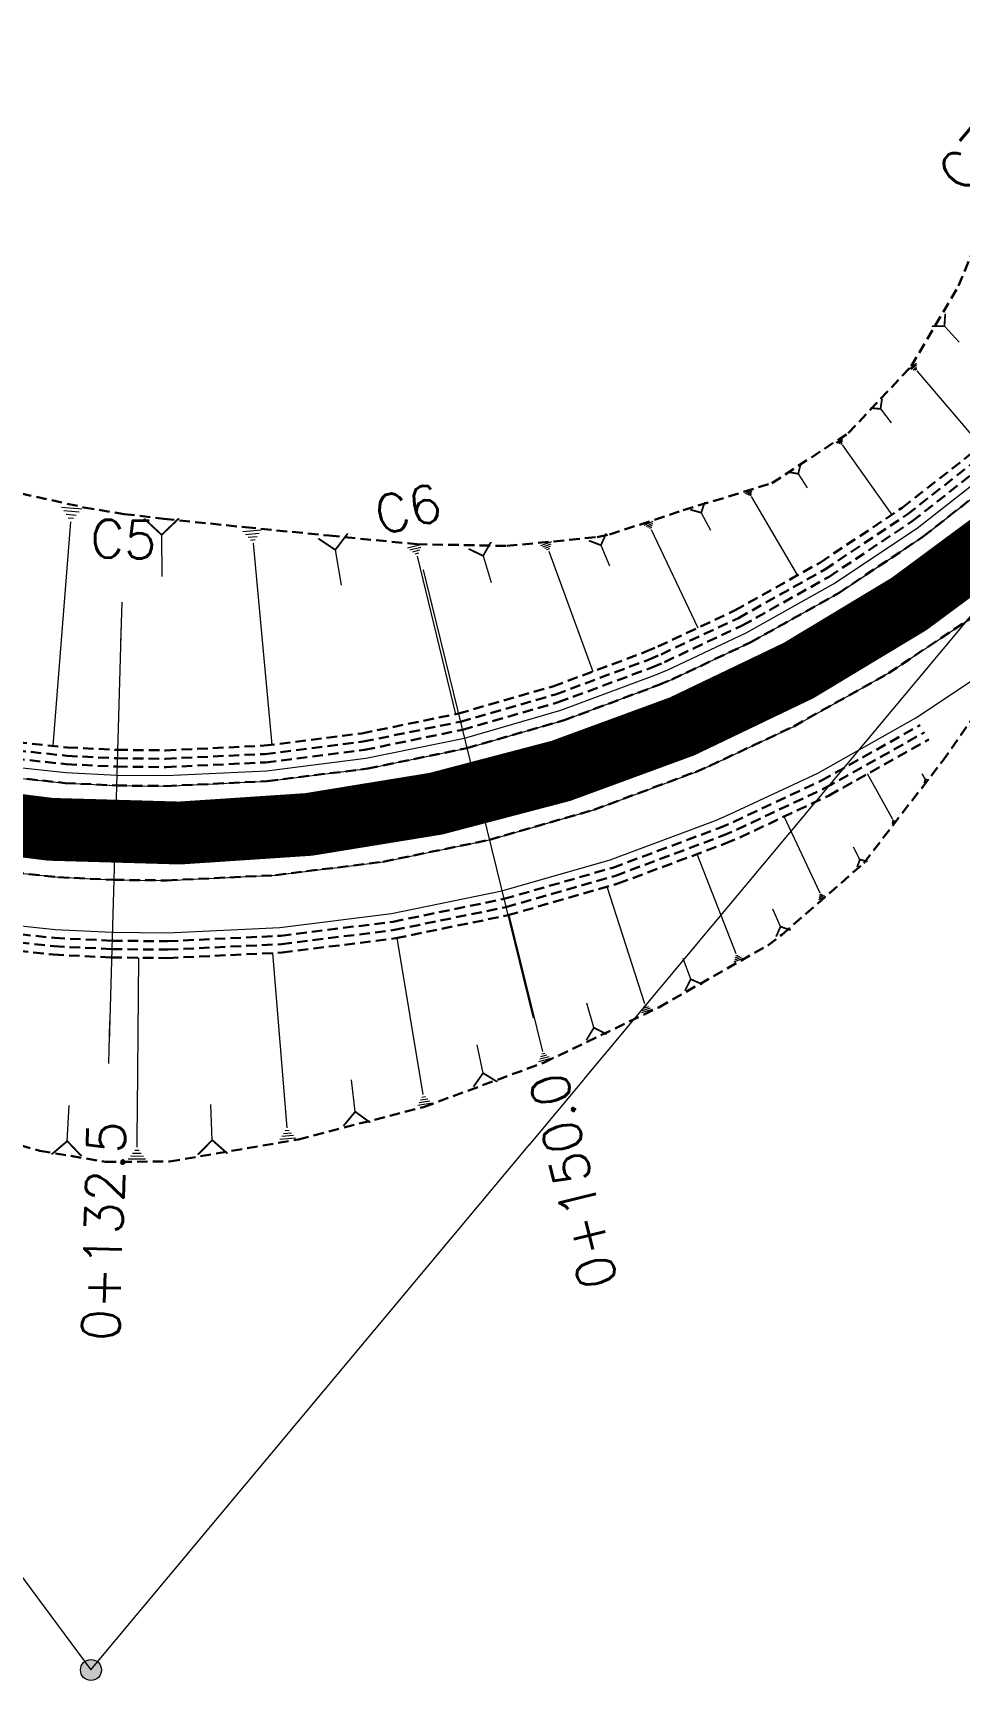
# Model space of a CAD drawing. Header units: metres. Extents: x 544752 to 548977, y 1840603 to 1844608.
# Drawn here: x 546365.1 to 546409.3, y 1842926.1 to 1843004.8 of the extents above; entities that cross this region are included whole.
import ezdxf

# ---------------------------------------------------------------- set-up
doc = ezdxf.new("R2010")
doc.units = ezdxf.units.M
doc.header["$MEASUREMENT"] = 0
for name, pattern in [('ACAD_ISO02W100', [15, 12, -3]), ('Anordnung Grundriss$0$GESTRICHELT', [0.75, 0.5, -0.25]), ('HIDDEN', [0.375, 0.25, -0.125])]:
    doc.linetypes.add(name, pattern=pattern)
doc.layers.add('C-ROAD', color=7, linetype='Continuous')
for name, color, linetype, lineweight in [('C-ROAD-CORR', 5, 'Continuous', 0), ('C-ROAD-SAMP', 150, 'HIDDEN', 0), ('C-ROAD-SAMP-TEXT', 11, 'Continuous', 0), ('C-ROAD-STAN', 11, 'Continuous', 0), ('C-TOPO-FEAT', 94, 'Continuous', 5)]:
    doc.layers.add(name, color=color, linetype=linetype, lineweight=lineweight)

# ---------------------------------------------------------------- blocks, each defined once
blk = doc.blocks.new('STA')
blk.add_circle((0, 0), 0.03600344113496039)
blk = doc.blocks.new('PI')
h = blk.add_hatch(color=256)
h.dxf.hatch_style = 1
h.paths.add_polyline_path([(0.01097384885793593, 0, 1), (-0.01097384885793593, 0, 1)])
at = {"xscale": 0.3048, "yscale": 0.3048, "zscale": 0.3048}
blk.add_blockref('STA', (0, 0), dxfattribs=at)

msp = doc.modelspace()

# ---------------------------------------------------------------- linework, layer by layer
at = {"layer": 'C-ROAD-CORR', "color": 160, "linetype": 'Continuous'}
for p, q in [((546408.5628788777, 1842990.836656516, 590.5732307233029), (546409.268830657, 1842990.076952618, 589.5356695019819)), ((546407.2249917676, 1842989.067198663, 590.330289872538), (546406.898164187, 1842988.788708874, 590.330289872538)), ((546407.2305532849, 1842988.977916176, 590.2587236433809), (546406.9854325996, 1842988.769048834, 590.2587236433809)), ((546407.2361148023, 1842988.888633689, 590.1871574142239), (546407.072701012, 1842988.749388794, 590.1871574142239)), ((546407.2416763196, 1842988.799351202, 590.1155911850668), (546407.1599694246, 1842988.729728755, 590.1155911850668)), ((546407.2472378371, 1842988.710068715, 590.0440249559098), (546410.2972379352, 1842985.130676616, 585.3412958626641)), ((546405.5155450737, 1842986.893195784, 589.8057228384416), (546406.0305488, 1842986.231554175, 588.9667589586523)), ((546403.7024806633, 1842985.491305841, 589.8970662397322), (546403.3985933748, 1842985.27551493, 589.8970662397322)), ((546403.700459904, 1842985.413684095, 589.83492702573), (546403.4725444375, 1842985.251840913, 589.83492702573)), ((546403.6984391446, 1842985.33606235, 589.7727878117279), (546403.5464955004, 1842985.228166895, 589.7727878117279)), ((546403.6964183854, 1842985.258440605, 589.7106485977257), (546403.6204465631, 1842985.204492877, 589.7106485977257)), ((546403.694397626, 1842985.18081886, 589.6485093837235), (546406.0581175069, 1842981.852113201, 585.5645645575132)), ((546401.5935881048, 1842983.800331695, 589.7482020811045), (546402.0225307415, 1842983.135659249, 588.9566411525755)), ((546399.393917363, 1842983.044022791, 590.3271758586944), (546399.0512246835, 1842982.843554406, 590.3271758586944)), ((546399.3844921755, 1842982.961848796, 590.2609629530784), (546399.1274726657, 1842982.811497508, 590.2609629530784)), ((546399.3750669879, 1842982.879674802, 590.1947500474624), (546399.2037206481, 1842982.779440609, 590.1947500474624)), ((546399.3656418003, 1842982.797500807, 590.1285371418464), (546399.2799686304, 1842982.747383711, 590.1285371418464)), ((546399.3562166127, 1842982.715326812, 590.0623242362304), (546401.5524646504, 1842978.960928696, 585.7099183109605)), ((546394.6663737214, 1842981.534954724, 591.2890932041882), (546394.2379153635, 1842981.332815409, 591.2890932041882)), ((546394.6465063124, 1842981.438277584, 591.2100910037532), (546394.325162544, 1842981.286673097, 591.2100910037532)), ((546394.6266389035, 1842981.341600443, 591.1310888033181), (546394.4124097244, 1842981.240530786, 591.1310888033181)), ((546396.9692686639, 1842981.947893238, 590.6078529766725), (546397.4059043024, 1842981.120320725, 589.6717394998021)), ((546375.9959514255, 1842981.115051164, 595.5273609202993), (546375.1193166, 1842981.03368874, 595.5273609202993)), ((546375.8999324763, 1842980.958775057, 595.3805994071478), (546375.2424563571, 1842980.897753239, 595.3805994071478)), ((546375.803913527, 1842980.802498949, 595.2338378939962), (546375.3655961143, 1842980.761817737, 595.2338378939962)), ((546375.7078945779, 1842980.646222842, 595.0870763808447), (546375.4887358714, 1842980.625882236, 595.0870763808447)), ((546375.6118756286, 1842980.489946735, 594.9403148676931), (546376.5030297142, 1842970.888257504, 585.2955341711429)), ((546389.833093718, 1842980.551762734, 592.2511072145545), (546389.309904849, 1842980.359815848, 592.2511072145545)), ((546394.6067714945, 1842981.244923302, 591.052086602883), (546394.499656905, 1842981.194388474, 591.052086602883)), ((546394.5869040855, 1842981.148246162, 590.973084402448), (546396.8013570007, 1842976.454449403, 585.7802305533927)), ((546379.5281098956, 1842980.17458739, 594.3325026635611), (546379.8114804458, 1842978.495079764, 592.629071764528)), ((546386.5709017435, 1842979.886740043, 592.6268176730684), (546386.9587156809, 1842978.613348533, 591.2949440127229)), ((546389.7996862573, 1842980.440571229, 592.1581605190999), (546389.4072946054, 1842980.296611064, 592.1581605190999)), ((546389.7662787964, 1842980.329379723, 592.0652138236452), (546389.5046843619, 1842980.23340628, 592.0652138236452)), ((546389.7328713356, 1842980.218188217, 591.9722671281905), (546389.6020741182, 1842980.170201496, 591.9722671281905)), ((546389.6994638747, 1842980.106996712, 591.8793204327359), (546391.8024194506, 1842974.374979015, 585.7694186226909)), ((546392.1894409668, 1842980.397150099, 591.3022102304529), (546392.5993356073, 1842979.416087615, 590.238960561673)), ((546406.1004158485, 1842967.317854129, 588.1459326171498), (546404.902631223, 1842969.497013628, 585.6581165438176)), ((546407.6580492622, 1842969.23436839, 587.2030653831002), (546407.5030124439, 1842969.496401013, 586.8985322773001)), ((546402.640099141, 1842963.815387461, 589.7305452123985), (546400.927042636, 1842967.460612444, 585.7007325518179)), ((546406.0738463599, 1842967.130565175, 588.2973349822691), (546406.272773788, 1842967.239906513, 588.2973349822691)), ((546406.080488732, 1842967.177387414, 588.2594843909893), (546406.2296843032, 1842967.259393417, 588.2594843909893)), ((546406.0871311042, 1842967.224209652, 588.2216337997095), (546406.1865948183, 1842967.278880321, 588.2216337997095)), ((546406.0937734763, 1842967.271031891, 588.1837832084296), (546406.1435053335, 1842967.298367225, 588.1837832084296)), ((546398.6430615023, 1842960.912579793, 590.8163831476515), (546396.7696111695, 1842965.669169957, 585.701099248133)), ((546404.5343439792, 1842965.4144463, 589.0784726847454), (546404.2373097009, 1842965.996805656, 588.4247127192714)), ((546394.2858112493, 1842958.536443371, 591.5275264748401), (546392.4929832248, 1842964.11811287, 585.663359331386)), ((546402.5779739683, 1842963.515368351, 589.9757818355909), (546402.9107224387, 1842963.671741945, 589.9757818355909)), ((546402.5935052616, 1842963.590373128, 589.9144726797928), (546402.8430666142, 1842963.707653324, 589.9144726797928)), ((546402.6090365547, 1842963.665377906, 589.8531635239947), (546402.7754107899, 1842963.743564703, 589.8531635239947)), ((546402.6245678479, 1842963.740382683, 589.7918543681966), (546402.7077549654, 1842963.779476082, 589.7918543681966)), ((546400.7484563389, 1842962.217718297, 590.3824533914852), (546400.3912532408, 1842963.045078449, 589.4812408195016)), ((546383.7229144378, 1842954.210124515, 592.9868284241338), (546382.4813426454, 1842961.675425984, 585.418659438012)), ((546377.2259187087, 1842952.624288442, 593.5391290491309), (546376.5553004056, 1842960.95834285, 585.1761145153833)), ((546398.6172902092, 1842960.818840047, 590.8942037382587), (546398.7258356964, 1842960.861592223, 590.8942037382587)), ((546396.4730703613, 1842959.706178825, 591.1728723225377), (546396.1173295515, 1842960.702767655, 590.1139899031771)), ((546398.5399763298, 1842960.537620808, 591.1276655100803), (546398.9741582791, 1842960.708629512, 591.1276655100803)), ((546398.5657476229, 1842960.631360554, 591.0498449194731), (546398.891384085, 1842960.759617082, 591.0498449194731)), ((546398.591518916, 1842960.725100301, 590.9720243288659), (546398.8086098908, 1842960.810604652, 590.9720243288659)), ((546391.8524586345, 1842957.399129604, 591.9054716294589), (546391.5220259052, 1842958.56521408, 590.6925189237095)), ((546394.2493930483, 1842958.43105334, 591.6167552985108), (546394.3767885825, 1842958.471972689, 591.6167552985108)), ((546394.1401384457, 1842958.114883248, 591.884441769523), (546394.6497205822, 1842958.278560645, 591.884441769523)), ((546394.1765566466, 1842958.220273279, 591.7952129458523), (546394.5587432489, 1842958.343031327, 591.7952129458523)), ((546394.2129748475, 1842958.32566331, 591.7059841221816), (546394.4677659157, 1842958.407502008, 591.7059841221816)), ((546386.5721139482, 1842955.233038499, 592.6360175420018), (546386.2944554561, 1842956.581131349, 591.2585166630037)), ((546380.4787727991, 1842953.393347656, 593.267789817332), (546380.2912686756, 1842954.918124895, 591.7302897994282)), ((546373.660293782, 1842952.038011909, 593.7916000377248), (546373.6012012116, 1842953.729641279, 592.0977111129127)), ((546383.4576727438, 1842953.699018246, 593.4475141483363), (546384.1393087816, 1842953.812382733, 593.4475141483363)), ((546383.5239831674, 1842953.826794813, 593.3323427172857), (546384.0352101956, 1842953.911818179, 593.3323427172857)), ((546383.5902935908, 1842953.95457138, 593.217171286235), (546383.9311116097, 1842954.011253624, 593.217171286235)), ((546383.6566040143, 1842954.082347948, 593.1019998551844), (546383.8270130237, 1842954.11068907, 593.1019998551844)), ((546376.9712022808, 1842952.220889704, 593.9208901198102), (546377.5418608971, 1842952.266809024, 593.9208901198102)), ((546377.0561077568, 1842952.35535595, 593.7936364295838), (546377.4365468343, 1842952.38596883, 593.7936364295838)), ((546377.1410132328, 1842952.489822196, 593.6663827393573), (546377.3312327715, 1842952.505128636, 593.6663827393573)), ((546376.8862968049, 1842952.086423458, 594.0481438100367), (546377.6471749599, 1842952.147649218, 594.0481438100367))]:
    msp.add_line(p, q, dxfattribs=at)
at = {"layer": 'C-ROAD-CORR', "color": 5, "linetype": 'Anordnung Grundriss$0$GESTRICHELT', "lineweight": 30, "extrusion": (-0.4814527153287476, 0.5181111734015454, -0.7069399514096298), "const_width": 0.1, "elevation": 691386.7588604583}
msp.add_lwpolyline([(-1654823.627625688, 691896.2105468704), (-1654824.061411413, 691895.6321659032), (-1654824.495197138, 691896.2105468704)], dxfattribs=at)
at = {"layer": 'C-ROAD-CORR', "color": 5, "linetype": 'Anordnung Grundriss$0$GESTRICHELT', "lineweight": 30, "extrusion": (-0.4344613885735709, 0.5581663147069912, -0.7068901378327052), "const_width": 0.1, "elevation": 790884.175371696}
msp.add_lwpolyline([(-1563205.19722209, 791234.0992638818), (-1563205.547918686, 791233.6316684211), (-1563205.898615282, 791234.0992638819)], dxfattribs=at)
at = {"layer": 'C-ROAD-CORR', "color": 5, "linetype": 'Anordnung Grundriss$0$GESTRICHELT', "lineweight": 30, "extrusion": (-0.3835389221299426, 0.5943166557316486, -0.7068844374658073), "const_width": 0.1, "elevation": 885332.8066997987}
msp.add_lwpolyline([(-1458432.036289118, 885610.5073654557), (-1458432.367164346, 885610.0661984832), (-1458432.698039576, 885610.5073654559)], dxfattribs=at)
at = {"layer": 'C-ROAD-CORR', "color": 5, "linetype": 'Anordnung Grundriss$0$GESTRICHELT', "lineweight": 30, "extrusion": (-0.3300397674755625, 0.6255372114275936, -0.7069490427209495), "const_width": 0.1, "elevation": 972103.5300534638}
msp.add_lwpolyline([(-1343272.162081951, 972505.5506583513), (-1343272.553466241, 972505.0288126313), (-1343272.944850532, 972505.5506583512)], dxfattribs=at)
at = {"layer": 'C-ROAD-CORR', "color": 5, "linetype": 'Anordnung Grundriss$0$GESTRICHELT', "lineweight": 30, "extrusion": (-0.2725980517991078, 0.6524499115101594, -0.7071063676178543), "const_width": 0.1, "elevation": 1053088.837117644}
msp.add_lwpolyline([(-1214647.642230316, 1053924.425420148), (-1214648.087006461, 1053923.832385288), (-1214648.531782607, 1053924.425420148)], dxfattribs=at)
at = {"layer": 'C-ROAD-CORR', "color": 5, "linetype": 'Anordnung Grundriss$0$GESTRICHELT', "lineweight": 30, "extrusion": (-0.36011071741815, 0.6086344952352796, 0.7070249800468736), "const_width": 0.1, "elevation": 925342.5631866507}
msp.add_lwpolyline([(-1408726.965634701, -924298.0008487183), (-1408726.838278218, -924298.1706573641), (-1408726.710921734, -924298.0008487187)], dxfattribs=at)
at = {"layer": 'C-ROAD-CORR', "color": 5, "linetype": 'Anordnung Grundriss$0$GESTRICHELT', "lineweight": 30, "extrusion": (-0.3212893655374283, 0.6299133860335363, 0.707094243851781), "const_width": 0.1, "elevation": 985771.1523876294}
msp.add_lwpolyline([(-1324122.942524703, -984902.7643287147), (-1324122.669056572, -984903.1289528903), (-1324122.395588439, -984902.7643287143)], dxfattribs=at)
at = {"layer": 'C-ROAD-CORR', "color": 5, "linetype": 'Anordnung Grundriss$0$GESTRICHELT', "lineweight": 30, "extrusion": (-0.2802845352963889, 0.6492000130674099, 0.7070925839711247), "const_width": 0.1, "elevation": 1043720.871013276}
msp.add_lwpolyline([(-1232147.645636862, -1042843.548096429), (-1232147.268661295, -1042844.050730517), (-1232146.891685729, -1042843.548096429)], dxfattribs=at)
at = {"layer": 'C-ROAD-CORR', "color": 5, "linetype": 'Anordnung Grundriss$0$GESTRICHELT', "lineweight": 30, "extrusion": (-0.2377959090546991, 0.666172506552761, 0.7068714855969654), "const_width": 0.1, "elevation": 1098216.124169343}
msp.add_lwpolyline([(-1134165.511847526, -1096649.251057069), (-1134165.069250388, -1096649.841186587), (-1134164.626653249, -1096649.251057069)], dxfattribs=at)
at = {"layer": 'C-ROAD-CORR', "color": 5, "linetype": 'Anordnung Grundriss$0$GESTRICHELT', "lineweight": 30, "extrusion": (-0.142701888302461, 0.6928489519013127, 0.7068214066680243), "const_width": 0.1, "elevation": 1199338.093851555}
msp.add_lwpolyline([(-906932.6852154017, -1197532.076954003), (-906932.1095380716, -1197532.844523777), (-906931.5338607414, -1197532.076954004)], dxfattribs=at)
at = {"layer": 'C-ROAD-CORR', "color": 5, "linetype": 'Anordnung Grundriss$0$GESTRICHELT', "lineweight": 30, "extrusion": (-0.0863386081666075, 0.7021026637000336, 0.7068221094201643), "const_width": 0.1, "elevation": 1247188.091268408}
msp.add_lwpolyline([(-767232.5705887943, -1245344.968010847), (-767231.9280440061, -1245345.824737231), (-767231.2854992178, -1245344.968010847)], dxfattribs=at)
at = {"layer": 'C-ROAD-CORR', "color": 5, "linetype": 'Anordnung Grundriss$0$GESTRICHELT', "lineweight": 30, "extrusion": (-0.02469478443892421, 0.7069318952426185, 0.7068503824079002), "const_width": 0.1, "elevation": 1289768.719128502}
msp.add_lwpolyline([(-610380.6930297941, -1287993.492619556), (-610379.9850599353, -1287994.436579369), (-610379.2770900768, -1287993.492619557)], dxfattribs=at)
at = {"layer": 'C-ROAD-SAMP', "color": 1, "linetype": 'Continuous', "lineweight": 13}
for points in [[(546383.9482888264, 1842978.246595841), (546386.3351592586, 1842968.535630414), (546388.7220296907, 1842958.824664986)], [(546369.3153297269, 1842976.687792929), (546369.0277656387, 1842966.691928439), (546368.7402015504, 1842956.696063949)]]:
    msp.add_lwpolyline(points, dxfattribs=at)
at = {"layer": 'C-ROAD-SAMP-TEXT', "color": 4, "linetype": 'Continuous', "lineweight": 9}
for p, q in [((546383.7096017832, 1842979.217692384), (546384.1869758696, 1842977.275499299)), ((546369.3440861357, 1842977.687379378), (546369.2865733181, 1842975.68820648))]:
    msp.add_line(p, q, dxfattribs=at)
at = {"layer": 'C-ROAD-SAMP-TEXT', "color": 1, "linetype": 'Continuous', "lineweight": -3}
for p, q in [((546386.5738463018, 1842967.564533871), (546386.0964722154, 1842969.506726956)), ((546368.9990092298, 1842965.69234199), (546369.0565220475, 1842967.691514888))]:
    msp.add_line(p, q, dxfattribs=at)
at = {"layer": 'C-ROAD-SAMP-TEXT', "color": 4, "linetype": 'Continuous', "lineweight": 5}
for p, q in [((546388.4833426476, 1842959.795761529), (546388.960716734, 1842957.853568443)), ((546368.7689579593, 1842957.695650398), (546368.7114451416, 1842955.6964775))]:
    msp.add_line(p, q, dxfattribs=at)

# ---------------------------------------------------------------- block references
at = {"layer": 'C-ROAD-STAN', "color": 3, "linetype": 'Continuous', "lineweight": -3, "xscale": 45.56286554269575, "yscale": 45.56286554269575, "zscale": 45.56286554269575, "rotation": 334.5}
msp.add_blockref('PI', (546367.8795137826, 1842926.778147746), dxfattribs=at)

# ---------------------------------------------------------------- texts
at = {"layer": 'C-ROAD-SAMP-TEXT', "color": 1, "linetype": 'Continuous', "lineweight": 13, "char_height": 1.8, "attachment_point": 5, "bg_fill": 3, "box_fill_scale": 1.416666666666667, "bg_fill_color": 256, "bg_fill_true_color": 13158600, "bg_fill_transparency": 0}
for s, insert, width, rotation in [('{\\Fsimplex.shx|c0;C7}', (546409.8240247058, 1842998.883638476), 3.030000000000001, 50.15133473430867), ('{\\Fsimplex.shx|c0;C6}', (546382.9935406535, 1842982.130982012), 2.943428571428572, 13.809061547997702), ('{\\Fsimplex.shx|c0;C5}', (546369.4303553622, 1842980.686138724), 3.030000000000001, 358.3521519777338)]:
    msp.add_mtext(s, dxfattribs=dict(at, insert=insert, width=width, rotation=rotation))
at = {"layer": 'C-ROAD-SAMP-TEXT', "color": 1, "linetype": 'Continuous', "lineweight": -3, "char_height": 1.8, "width": 10.908, "attachment_point": 5, "bg_fill": 3, "box_fill_scale": 1.416666666666667, "bg_fill_color": 256, "bg_fill_true_color": 13158600, "bg_fill_transparency": 0}
for s, insert, rotation in [('{\\Fsimplex.shx|c0;0+150.0}', (546390.8702130797, 1842950.084796101), 103.80906154799771), ('{\\Fsimplex.shx|c0;0+132.5}', (546368.481393871, 1842947.699785909), 88.35215197773378)]:
    msp.add_mtext(s, dxfattribs=dict(at, insert=insert, rotation=rotation))

# ---------------------------------------------------------------- next in the draw order: linework, layer by layer
at = {"layer": 'C-ROAD', "color": 3, "linetype": 'Continuous', "lineweight": 13}
for p, q in [((546318.9033556893, 1842992.837815686), (546367.8795137824, 1842926.778147745)), ((546367.8795137824, 1842926.778147745), (546420.5723785051, 1842989.912970128))]:
    msp.add_line(p, q, dxfattribs=at)
at = {"layer": 'C-ROAD', "color": 1, "linetype": 'ACAD_ISO02W100', "lineweight": -3, "ltscale": 0.1, "const_width": 3, "flags": 128}
msp.add_lwpolyline([(546318.9033556893, 1842992.837815686, 0.4855650970982551), (546420.5723785051, 1842989.912970128)], format="xyb", dxfattribs=at)
at = {"layer": 'C-ROAD', "color": 1, "linetype": 'ACAD_ISO02W100', "lineweight": 60, "ltscale": 0.2}
msp.add_polyline3d([(546361.5187713166, 1842967.347093657, 583.9020998589145), (546366.4891161516, 1842966.814892415, 584.2999676433541), (546369.0277656385, 1842966.691928439, 584.4792508013887), (546371.4857114843, 1842966.667919557, 584.637907214533), (546376.478744792, 1842966.907052005, 584.9159185724515), (546381.4384248051, 1842967.530862961, 585.1340017171093), (546386.3351592585, 1842968.535630413, 585.2921566485066), (546391.139731456, 1842969.91535935, 585.3903833666435), (546395.8234745939, 1842971.661817525, 585.4286818715198), (546396.4636980834, 1842971.933187988, 585.4292614165315), (546400.3584428033, 1842973.764584579, 585.4070521631354), (546404.7175778905, 1842976.211114209, 585.3254942414906), (546408.8748707824, 1842978.986809032, 585.1840081065852), (546412.8055167107, 1842982.075107678, 584.9825937584193), (546416.4860632118, 1842985.457583604, 584.7212511969927), (546419.8945500568, 1842989.114055041, 584.3999804223057), (546420.5723785051, 1842989.912970128, 584.3250647597147), (546423.1048422542, 1842992.947283214, 584.0187814343582), (546426.3086523782, 1842996.785981, 583.57765423315), (546429.5124625022, 1843000.624678785, 583.0765988186814), (546432.7162726263, 1843004.463376571, 582.5156151909522), (546435.9200827503, 1843008.302074357, 581.8947033499624)], dxfattribs=at)
at = {"layer": 'C-ROAD-CORR', "color": 160, "linetype": 'Continuous'}
for p, q in [((546367.4471105854, 1842982.122600668, 595.9730581392498), (546366.4720610115, 1842982.20044019, 595.9730581392498)), ((546366.9076927835, 1842981.51148738, 595.3207329719874), (546366.0550538711, 1842970.830984917, 584.6025693924137)), ((546367.3122561349, 1842981.969822346, 595.8099768474342), (546366.5809689545, 1842982.028201988, 595.8099768474342)), ((546367.1774016845, 1842981.817044024, 595.6468955556186), (546366.6898768975, 1842981.855963785, 595.6468955556186)), ((546367.042547234, 1842981.664265702, 595.483814263803), (546366.7987848405, 1842981.683725582, 595.483814263803)), ((546371.2496192345, 1842980.889635167, 595.2629941154831), (546371.2637834862, 1842978.908090791, 593.2813312032056)), ((546383.6608528539, 1842980.42449507, 593.8800682920024), (546382.9726919408, 1842980.256925979, 593.8800682920024)), ((546383.6027609216, 1842980.288855448, 593.7620153718317), (546383.0866402368, 1842980.16317863, 593.7620153718317)), ((546383.5446689893, 1842980.153215826, 593.643962451661), (546383.2005885327, 1842980.069431281, 593.643962451661)), ((546383.4865770569, 1842980.017576205, 593.5259095314902), (546383.3145368287, 1842979.975683932, 593.5259095314902)), ((546383.4284851246, 1842979.881936583, 593.4078566113195), (546385.2637326668, 1842972.345071532, 585.6502326795102)), ((546389.4209633785, 1842956.262666808, 592.2831475848975), (546387.8143957717, 1842962.774562971, 585.5757622145981)), ((546370.0746001368, 1842951.69612243, 593.8767944759996), (546370.1669143954, 1842960.731590729, 584.8392040142037)), ((546389.3212142194, 1842956.027798567, 592.4872927411454), (546389.6185071258, 1842956.101144508, 592.4872927411454)), ((546389.371088799, 1842956.145232687, 592.3852201630215), (546389.5197352521, 1842956.181905658, 592.3852201630215)), ((546389.2214650605, 1842955.792930325, 592.6914378973934), (546389.8160508729, 1842955.939622208, 592.6914378973934)), ((546389.27133964, 1842955.910364446, 592.5893653192694), (546389.7172789993, 1842956.020383358, 592.5893653192694)), ((546366.7484245946, 1842951.989494258, 593.5033541036745), (546366.8373184811, 1842953.694031029, 591.796220195876)), ((546369.8655552568, 1842951.423248928, 594.1518396440216), (546370.2780261317, 1842951.419034764, 594.1518396440216)), ((546369.9700776968, 1842951.559685679, 594.0143170600106), (546370.1763131343, 1842951.557578597, 594.0143170600106)), ((546369.6565103768, 1842951.150375427, 594.4268848120436), (546370.4814521265, 1842951.141947099, 594.4268848120436)), ((546369.7610328168, 1842951.286812178, 594.2893622280326), (546370.3797391291, 1842951.280490932, 594.2893622280326))]:
    msp.add_line(p, q, dxfattribs=at)
at = {"layer": 'C-ROAD-CORR', "color": 5, "linetype": 'Anordnung Grundriss$0$GESTRICHELT', "lineweight": 30, "extrusion": (-0.005054418232177328, 0.70710083342503, -0.7070946642607072), "const_width": 0.1, "elevation": 1299990.826954846}
msp.add_lwpolyline([(-559529.91384387, 1300789.194836979), (-559530.7427756711, 1300788.089594578), (-559531.571707472, 1300789.194836979)], dxfattribs=at)
at = {"layer": 'C-ROAD-CORR', "color": 5, "linetype": 'Anordnung Grundriss$0$GESTRICHELT', "lineweight": 30, "extrusion": (-0.1176484351851573, 0.6972899762526132, -0.707068267366111), "const_width": 0.1, "elevation": 1220390.672019847}
msp.add_lwpolyline([(-845382.418525834, 1221099.158699338), (-845383.1310091887, 1221098.208721532), (-845383.843492543, 1221099.158699337)], dxfattribs=at)
at = {"layer": 'C-ROAD-CORR', "color": 5, "linetype": 'Anordnung Grundriss$0$GESTRICHELT', "lineweight": 30, "extrusion": (-0.2060657371786867, 0.6766192108656007, -0.7069111368825762), "const_width": 0.1, "elevation": 1133985.110592392}
msp.add_lwpolyline([(-1059617.917201632, 1134196.473958756), (-1059618.47397979, 1134195.731587878), (-1059619.030757948, 1134196.473958756)], dxfattribs=at)
at = {"layer": 'C-ROAD-CORR', "color": 5, "linetype": 'Anordnung Grundriss$0$GESTRICHELT', "lineweight": 30, "extrusion": (-0.1928577746217632, 0.6805877174318374, 0.7068282943182613), "const_width": 0.1, "elevation": 1149336.628396008}
msp.add_lwpolyline([(-1028147.956372098, -1147594.426310467), (-1028147.449449985, -1147595.102206616), (-1028146.942527873, -1147594.426310467)], dxfattribs=at)
at = {"layer": 'C-ROAD-CORR', "color": 5, "linetype": 'Anordnung Grundriss$0$GESTRICHELT', "lineweight": 30, "extrusion": (0.03682955279649632, 0.7062052231171122, 0.7070486312007965), "const_width": 0.1, "elevation": 1322044.399676405}
msp.add_lwpolyline([(-449643.9895631581, -1320986.762430504), (-449643.2755784416, -1320987.714410124), (-449642.5615937258, -1320986.762430504)], dxfattribs=at)
at = {"layer": 'C-ROAD-CORR', "color": 150, "linetype": 'Anordnung Grundriss$0$GESTRICHELT', "lineweight": 30}
msp.add_polyline3d([(546361.5187713166, 1842967.347093657, 584.3520998589146), (546366.4891161516, 1842966.814892415, 584.7499676433541), (546369.0277656385, 1842966.691928439, 584.9292508013888), (546371.4857114843, 1842966.667919557, 585.0879072145331), (546376.478744792, 1842966.907052005, 585.3659185724515), (546381.4384248051, 1842967.530862961, 585.5840017171093), (546386.3351592585, 1842968.535630413, 585.7421566485067), (546391.139731456, 1842969.91535935, 585.8403833666436), (546395.8234745939, 1842971.661817525, 585.8786818715198), (546396.4636980834, 1842971.933187988, 585.8792614165316), (546400.3584428033, 1842973.764584579, 585.8570521631354), (546404.7175778905, 1842976.211114209, 585.7754942414906), (546408.8748707824, 1842978.986809032, 585.6340081065853), (546412.8055167107, 1842982.075107678, 585.4325937584193), (546416.4860632118, 1842985.457583604, 585.1712511969928), (546419.8945500568, 1842989.114055041, 584.8499804223057), (546420.5723785051, 1842989.912970128, 584.7750647597147), (546423.1048422542, 1842992.947283214, 584.4687814343582), (546426.3086523782, 1842996.785981, 584.0276542331501), (546429.5124625022, 1843000.624678785, 583.5265988186815), (546432.7162726263, 1843004.463376571, 582.9656151909522), (546435.9200827503, 1843008.302074357, 582.3447033499624)], dxfattribs=at)
msp.add_polyline3d([(546361.5187713166, 1842967.347093657, 584.3520998589146), (546366.4891161516, 1842966.814892415, 584.7499676433541), (546369.0277656385, 1842966.691928439, 584.9292508013888), (546371.4857114843, 1842966.667919557, 585.0879072145331), (546376.478744792, 1842966.907052005, 585.3659185724515), (546381.4384248051, 1842967.530862961, 585.5840017171093), (546386.3351592585, 1842968.535630413, 585.7421566485067), (546391.139731456, 1842969.91535935, 585.8403833666436), (546395.8234745939, 1842971.661817525, 585.8786818715198), (546396.4636980834, 1842971.933187988, 585.8792614165316), (546400.3584428033, 1842973.764584579, 585.8570521631354), (546404.7175778905, 1842976.211114209, 585.7754942414906), (546408.8748707824, 1842978.986809032, 585.6340081065853), (546412.8055167107, 1842982.075107678, 585.4325937584193), (546416.4860632118, 1842985.457583604, 585.1712511969928), (546419.8945500568, 1842989.114055041, 584.8499804223057), (546420.5723785051, 1842989.912970128, 584.7750647597147), (546423.1048422542, 1842992.947283214, 584.4687814343582), (546426.3086523782, 1842996.785981, 584.0276542331501), (546429.5124625022, 1843000.624678785, 583.5265988186815), (546432.7162726263, 1843004.463376571, 582.9656151909522), (546435.9200827503, 1843008.302074357, 582.3447033499624)], dxfattribs=at)
at = {"layer": 'C-ROAD-CORR', "color": 11, "linetype": 'Anordnung Grundriss$0$GESTRICHELT', "lineweight": 30}
for points in [[(546363.8126283562, 1842983.022847556, 596.1572966128858), (546367.5374378082, 1842982.19910572, 596.1323573093352), (546369.4646863374, 1842981.879499758, 596.0856055545938), (546371.3474106804, 1842981.659019988, 596.0421455813503), (546375.2350543125, 1842981.251092117, 595.7262744102943), (546379.2369393167, 1842980.854601816, 595.0508919455922), (546383.4082751754, 1842980.44363755, 593.9670905186291), (546387.6966601386, 1842980.365452454, 592.8055733098059), (546392.0155874172, 1842980.781526204, 591.7239492538937), (546392.6040377099, 1842980.904537619, 591.6081370183745), (546396.1122459201, 1842982.066112556, 591.1440121866142), (546400.339767341, 1842983.350468057, 590.1126941515762), (546403.9792961839, 1842985.739051859, 589.9367379507262), (546406.9815861724, 1842988.925455426, 590.3865025016869), (546409.2392289035, 1842992.755983125, 591.4188493033034), (546410.900955664, 1842996.870625428, 592.6888908338908), (546411.1350358432, 1842997.789457326, 593.0299399205621), (546412.017468354, 1843002.200900648, 594.8728636056624), (546412.6218872668, 1843008.209072652, 597.8175085547726)], [(546359.4495475123, 1842953.20643774, 592.525850220786), (546365.4477436875, 1842951.532659128, 593.9501407971823), (546368.5763447889, 1842951.000324981, 594.5098462229149), (546371.6300956303, 1842951.017415937, 594.6215768303825), (546377.7648112215, 1842952.074271058, 594.136848895869), (546383.7381156236, 1842953.612769893, 593.5733047743978), (546389.4808932802, 1842955.737233852, 592.803981254408), (546394.9458359474, 1842958.363421375, 591.8856833064254), (546400.1405459068, 1842961.322637058, 590.9654559427266), (546400.8127248029, 1842961.824360921, 590.7664157991591), (546404.7174475512, 1842965.242511565, 589.3117332541237), (546408.4658924872, 1842970.098345294, 586.8284758240989), (546411.8402974249, 1842974.896731274, 585.2651888113251), (546417.483927091, 1842976.572168073, 583.6165129765179), (546423.1346312925, 1842978.761707304, 581.8797469242688), (546427.3224977591, 1842982.707784459, 582.1098739443217), (546426.4241120279, 1842985.029063097, 583.4928784523381), (546428.0512560266, 1842988.818963819, 584.7941092483251), (546431.9509952704, 1842992.076833187, 585.2594471541432), (546435.9830547418, 1842995.224266957, 585.8372072567313), (546440.016809219, 1842998.370286062, 586.3572469336309), (546443.6121529401, 1843001.882206546, 586.2463174083316), (546443.7556819979, 1843002.024044042, 586.239430626848), (546447.1414068943, 1843005.449286117, 586.0169810936576)]]:
    msp.add_polyline3d(points, dxfattribs=at)
at = {"layer": 'C-ROAD-CORR', "color": 1, "linetype": 'Anordnung Grundriss$0$GESTRICHELT', "lineweight": 30}
for points in [[(546363.8126283562, 1842983.022847556, 596.1572966128858), (546367.5374378082, 1842982.19910572, 596.1323573093352), (546369.4646863374, 1842981.879499758, 596.0856055545938), (546371.3474106804, 1842981.659019988, 596.0421455813503), (546375.2350543125, 1842981.251092117, 595.7262744102943), (546379.2369393167, 1842980.854601816, 595.0508919455922), (546383.4082751754, 1842980.44363755, 593.9670905186291), (546387.6966601386, 1842980.365452454, 592.8055733098059), (546392.0155874172, 1842980.781526204, 591.7239492538937), (546392.6040377099, 1842980.904537619, 591.6081370183745), (546396.1122459201, 1842982.066112556, 591.1440121866142), (546400.339767341, 1842983.350468057, 590.1126941515762), (546403.9792961839, 1842985.739051859, 589.9367379507262), (546406.9815861724, 1842988.925455426, 590.3865025016869), (546409.2392289035, 1842992.755983125, 591.4188493033034), (546410.900955664, 1842996.870625428, 592.6888908338908), (546411.1350358432, 1842997.789457326, 593.0299399205621), (546412.017468354, 1843002.200900648, 594.8728636056624), (546412.6218872668, 1843008.209072652, 597.8175085547726)], [(546362.0906900655, 1842971.255470423, 584.2645998589146), (546366.7576570188, 1842970.755753463, 584.6624676433541), (546369.1413534534, 1842970.640294913, 584.8417508013888), (546371.4492722028, 1842970.617751474, 585.0004072145331), (546376.1375427791, 1842970.842287854, 585.2784185724515), (546380.7944958655, 1842971.428022891, 585.4965017171094), (546385.3923454378, 1842972.371461757, 585.6546566485067), (546389.9036581162, 1842973.666975362, 585.7528833666436), (546394.3015168501, 1842975.306833935, 585.7911818715198), (546394.9026626393, 1842975.561640598, 585.7917614165316), (546398.5596815188, 1842977.28125315, 585.7695521631355), (546402.6527454958, 1842979.578452502, 585.6879942414906), (546406.5562872391, 1842982.184725596, 585.5465081065853), (546410.2470160038, 1842985.084521929, 585.3450937584194), (546413.702910808, 1842988.260539669, 585.0837511969928), (546416.9033518226, 1842991.693828892, 584.7624804223058), (546417.5398072546, 1842992.443980126, 584.6875647597147), (546420.0722710036, 1842995.478293212, 584.3812814343582), (546423.2760811276, 1842999.316990998, 583.9401542331501), (546426.4798912517, 1843003.155688783, 583.4390988186815), (546429.6837013757, 1843006.994386569, 582.8781151909523)], [(546321.9514732384, 1842980.240545764, 579.9702105368656), (546325.2823873347, 1842975.68494719, 581.7329569679079), (546328.928349496, 1842971.199455166, 583.6718893918452), (546333.5355662258, 1842967.863058575, 584.5530193758555), (546338.2360253313, 1842964.527473417, 585.8270056301084), (546343.1341124186, 1842961.299223005, 587.3625052194574), (546347.2514934248, 1842958.874876983, 588.695311866304), (546348.2981414224, 1842958.305125374, 589.0313390608372), (546353.740620495, 1842955.607534211, 590.7506178207094), (546359.4495475123, 1842953.20643774, 592.525850220786), (546365.4477436875, 1842951.532659128, 593.9501407971823), (546368.5763447889, 1842951.000324981, 594.5098462229149), (546371.6300956303, 1842951.017415937, 594.6215768303825), (546377.7648112215, 1842952.074271058, 594.136848895869), (546383.7381156236, 1842953.612769893, 593.5733047743978), (546389.4808932802, 1842955.737233852, 592.803981254408), (546394.9458359474, 1842958.363421375, 591.8856833064254), (546400.1405459068, 1842961.322637058, 590.9654559427266), (546400.8127248029, 1842961.824360921, 590.7664157991591), (546404.7174475512, 1842965.242511565, 589.3117332541237), (546408.4658924872, 1842970.098345294, 586.8284758240989)], [(546322.0326264958, 1842980.325349957, 579.8528325053138), (546326.1190309527, 1842976.706656183, 580.4124033683893), (546330.4725567412, 1842973.414170917, 580.9719742314649), (546335.0672282563, 1842970.467538995, 581.5315450945403), (546339.8756310806, 1842967.884341694, 582.0911159576159), (546344.8690755548, 1842965.679991835, 582.6506868206914), (546348.986002149, 1842964.195286675, 583.0993061657655), (546350.0177679561, 1842963.867641821, 583.2090796502539), (546355.2909882639, 1842962.458105159, 583.7268038612145), (546360.6572734544, 1842961.459791946, 584.1845998589146), (546366.084605225, 1842960.878658684, 584.5824676433541), (546368.856665006, 1842960.744389068, 584.7617508013888), (546371.5406010351, 1842960.718172744, 584.920407214533), (546376.9927073179, 1842960.979291676, 585.1984185724515), (546382.408393714, 1842961.660457496, 585.4165017171093), (546387.7553471656, 1842962.757605984, 585.5746566485067), (546393.0016647144, 1842964.264190927, 585.6728833666435), (546398.1160438536, 1842966.171223187, 585.7111818715198), (546398.8151312207, 1842966.467544184, 585.7117614165315), (546403.0679692951, 1842968.467324325, 585.6895521631354), (546407.827895042, 1842971.138794501, 585.6079942414906)]]:
    msp.add_polyline3d(points, dxfattribs=at)
at = {"layer": 'C-ROAD-CORR', "color": 5, "linetype": 'Anordnung Grundriss$0$GESTRICHELT', "lineweight": 30}
for points in [[(546361.1929948141, 1842965.120803094, 584.2845998589146), (546366.3361498348, 1842964.570098147, 584.6824676433541), (546368.9630637186, 1842964.442858929, 584.8617508013888), (546371.5064680371, 1842964.4180153, 585.0204072145331), (546376.673100369, 1842964.665461965, 585.2984185724515), (546381.8052197706, 1842965.310961735, 585.5165017171093), (546386.8722051057, 1842966.350663192, 585.6746566485067), (546391.8438238646, 1842967.778362888, 585.7728833666436), (546396.6904125493, 1842969.585542355, 585.8111818715198), (546397.3528954883, 1842969.866347894, 585.8117614165316), (546401.3830536614, 1842971.761418937, 585.7895521631355), (546405.893748242, 1842974.293010117, 585.7079942414906), (546410.1955829273, 1842977.165210989, 585.5665081065853), (546414.2628905311, 1842980.360884371, 585.3650937584193), (546418.0714031886, 1842983.860963061, 585.1037511969928), (546421.5983971521, 1842987.644563607, 584.7824804223058), (546422.2997925087, 1842988.471255572, 584.7075647597147), (546424.8322562578, 1842991.505568659, 584.4012814343582), (546428.0360663817, 1842995.344266444, 583.9601542331501), (546431.2398765058, 1842999.18296423, 583.4590988186815), (546434.4436866299, 1843003.021662015, 582.8981151909522), (546437.6474967538, 1843006.860359801, 582.2772033499624)], [(546361.8445478191, 1842969.57338422, 584.2845998589146), (546366.6420824684, 1842969.059686683, 584.6824676433541), (546369.0924675585, 1842968.940997949, 584.8617508013888), (546371.4649549315, 1842968.917823814, 585.0204072145331), (546376.284389215, 1842969.148642046, 585.2984185724515), (546381.0716298395, 1842969.750764187, 585.5165017171093), (546385.7981134112, 1842970.720597634, 585.6746566485067), (546390.4356390473, 1842972.052355812, 585.7728833666436), (546394.9565366386, 1842973.738092695, 585.8111818715198), (546395.5745006786, 1842974.000028083, 585.8117614165316), (546399.3338319451, 1842975.767750221, 585.7895521631355), (546403.541407539, 1842978.1292183, 585.7079942414906), (546407.5541586374, 1842980.808407075, 585.5665081065853), (546411.3481428904, 1842983.789330985, 585.3650937584193), (546414.900723235, 1842987.054204147, 585.1037511969928), (546418.1907029614, 1842990.583546475, 584.7824804223058), (546418.8449645016, 1842991.354684684, 584.7075647597147), (546421.3774282506, 1842994.38899777, 584.4012814343582), (546424.5812383746, 1842998.227695556, 583.9601542331501), (546427.7850484987, 1843002.066393341, 583.4590988186815), (546430.9888586227, 1843005.905091127, 582.8981151909522)]]:
    msp.add_polyline3d(points, dxfattribs=at)
at = {"layer": 'C-ROAD-CORR', "color": 160, "linetype": 'Anordnung Grundriss$0$GESTRICHELT', "lineweight": 30}
for points in [[(546361.1929948141, 1842965.120803094, 584.1345998589146), (546366.3361498348, 1842964.570098147, 584.5324676433542), (546368.9630637186, 1842964.442858929, 584.7117508013888), (546371.5064680371, 1842964.4180153, 584.8704072145331), (546376.673100369, 1842964.665461965, 585.1484185724515), (546381.8052197706, 1842965.310961735, 585.3665017171094), (546386.8722051057, 1842966.350663192, 585.5246566485067), (546391.8438238646, 1842967.778362888, 585.6228833666436), (546396.6904125493, 1842969.585542355, 585.6611818715198), (546397.3528954883, 1842969.866347894, 585.6617614165316), (546401.3830536614, 1842971.761418937, 585.6395521631355), (546405.893748242, 1842974.293010117, 585.5579942414906), (546410.1955829273, 1842977.165210989, 585.4165081065853), (546414.2628905311, 1842980.360884371, 585.2150937584194), (546418.0714031886, 1842983.860963061, 584.9537511969928), (546421.5983971521, 1842987.644563607, 584.6324804223058), (546422.2997925087, 1842988.471255572, 584.5575647597148), (546424.8322562578, 1842991.505568659, 584.2512814343582), (546428.0360663817, 1842995.344266444, 583.8101542331501), (546431.2398765058, 1842999.18296423, 583.3090988186815), (546434.4436866299, 1843003.021662015, 582.7481151909523), (546437.6474967538, 1843006.860359801, 582.1272033499624)], [(546361.8445478191, 1842969.57338422, 584.1345998589146), (546366.6420824684, 1842969.059686683, 584.5324676433542), (546369.0924675585, 1842968.940997949, 584.7117508013888), (546371.4649549315, 1842968.917823814, 584.8704072145331), (546376.284389215, 1842969.148642046, 585.1484185724515), (546381.0716298395, 1842969.750764187, 585.3665017171094), (546385.7981134112, 1842970.720597634, 585.5246566485067), (546390.4356390473, 1842972.052355812, 585.6228833666436), (546394.9565366386, 1842973.738092695, 585.6611818715198), (546395.5745006786, 1842974.000028083, 585.6617614165316), (546399.3338319451, 1842975.767750221, 585.6395521631355), (546403.541407539, 1842978.1292183, 585.5579942414906), (546407.5541586374, 1842980.808407075, 585.4165081065853), (546411.3481428904, 1842983.789330985, 585.2150937584194), (546414.900723235, 1842987.054204147, 584.9537511969928), (546418.1907029614, 1842990.583546475, 584.6324804223058), (546418.8449645016, 1842991.354684684, 584.5575647597148), (546421.3774282506, 1842994.38899777, 584.2512814343582), (546424.5812383746, 1842998.227695556, 583.8101542331501), (546427.7850484987, 1843002.066393341, 583.3090988186815), (546430.9888586227, 1843005.905091127, 582.7481151909523)]]:
    msp.add_polyline3d(points, dxfattribs=at)
at = {"layer": 'C-ROAD-CORR', "color": 92, "linetype": 'Anordnung Grundriss$0$GESTRICHELT', "lineweight": 30}
for points in [[(546361.9748584202, 1842970.463900445, 583.8645998589146), (546366.703268995, 1842969.95760439, 584.2624676433542), (546369.1183483263, 1842969.840625753, 584.4417508013888), (546371.4566523104, 1842969.817785516, 584.6004072145331), (546376.2066469842, 1842970.045278062, 584.8784185724516), (546380.9249118533, 1842970.638724677, 585.0965017171094), (546385.5832950723, 1842971.594584523, 585.2546566485067), (546390.1540020838, 1842972.907154397, 585.3528833666436), (546394.6097614565, 1842974.568602763, 585.3911818715198), (546395.2188217166, 1842974.82676412, 585.3917614165316), (546398.9239876018, 1842976.569016477, 585.3695521631355), (546403.0709393985, 1842978.896459936, 585.2879942414907), (546407.0258737794, 1842981.537046292, 585.1465081065853), (546410.7651933621, 1842984.475020308, 584.9450937584194), (546414.2665872442, 1842987.692852364, 584.6837511969928), (546417.5091641232, 1842991.171343049, 584.3624804223058), (546418.1539989002, 1842991.931370506, 584.2875647597148), (546420.6864626493, 1842994.965683592, 583.9812814343583), (546423.8902727732, 1842998.804381378, 583.5401542331501), (546427.0940828973, 1843002.643079164, 583.0390988186815), (546430.2978930214, 1843006.481776949, 582.4781151909523)], [(546362.0327742428, 1842970.859685434, 583.8645998589146), (546366.730463007, 1842970.356678927, 584.2624676433542), (546369.1298508899, 1842970.240460333, 584.4417508013888), (546371.4529622566, 1842970.217768495, 584.6004072145331), (546376.1720948817, 1842970.443782958, 584.8784185724516), (546380.8597038594, 1842971.033373784, 585.0965017171094), (546385.487820255, 1842971.98302314, 585.2546566485067), (546390.0288301, 1842973.287064879, 585.3528833666436), (546394.4556391533, 1842974.937718349, 585.3911818715198), (546395.060742178, 1842975.194202359, 585.3917614165316), (546398.7418345603, 1842976.925134814, 585.3695521631355), (546402.8618424472, 1842979.237456219, 585.2879942414907), (546406.7910805093, 1842981.860885944, 585.1465081065853), (546410.5061046829, 1842984.779771118, 584.9450937584194), (546413.9847490261, 1842987.976696016, 584.6837511969928), (546417.206257973, 1842991.432585971, 584.3624804223058), (546417.8469030773, 1842992.187675316, 584.2875647597148), (546420.3793668264, 1842995.221988403, 583.9812814343583), (546423.5831769503, 1842999.060686188, 583.5401542331501), (546426.7869870744, 1843002.899383974, 583.0390988186815), (546429.9907971985, 1843006.738081759, 582.4781151909523)], [(546322.3091799744, 1842980.614345067, 579.4528325053138), (546326.3724530381, 1842977.016135175, 580.0124033683893), (546330.7013353736, 1842973.742287264, 580.5719742314649), (546335.2699984126, 1842970.812334968, 581.1315450945403), (546340.051182919, 1842968.243760046, 581.6911159576159), (546345.0163616333, 1842966.051888072, 582.2506868206914), (546349.1099840616, 1842964.575587194, 582.6993061657655), (546350.1359094824, 1842964.249796999, 582.8090796502539), (546355.3792803388, 1842962.848239123, 583.3268038612146), (546360.7151892771, 1842961.855576935, 583.7845998589146), (546366.1117992369, 1842961.27773322, 584.1824676433541), (546368.8681675696, 1842961.144223647, 584.3617508013888), (546371.5369109813, 1842961.118155723, 584.5204072145331), (546376.9581552154, 1842961.377796572, 584.7984185724515), (546382.3431857202, 1842962.055106603, 585.0165017171093), (546387.6598723483, 1842963.146044601, 585.1746566485067), (546392.8764927307, 1842964.644101409, 585.2728833666436), (546397.9619215503, 1842966.540338772, 585.3111818715198), (546398.6570516821, 1842966.834982423, 585.3117614165316), (546402.8858162536, 1842968.823442662, 585.2895521631355), (546407.6187980906, 1842971.479790784, 585.2079942414906)], [(546322.5857334529, 1842980.903340176, 579.4528325053138), (546326.6258751237, 1842977.325614167, 580.0124033683893), (546330.930114006, 1842974.070403612, 580.5719742314649), (546335.4727685688, 1842971.157130943, 581.1315450945403), (546340.2267347573, 1842968.603178399, 581.6911159576159), (546345.1636477117, 1842966.423784309, 582.2506868206914), (546349.2339659741, 1842964.955887714, 582.6993061657655), (546350.2540510087, 1842964.631952176, 582.8090796502539), (546355.4675724135, 1842963.238373086, 583.3268038612146), (546360.7731050998, 1842962.251361924, 583.7845998589146), (546366.1389932487, 1842961.676807757, 584.1824676433541), (546368.8796701331, 1842961.544058227, 584.3617508013888), (546371.5332209273, 1842961.518138702, 584.5204072145331), (546376.9236031128, 1842961.776301468, 584.7984185724515), (546382.2779777262, 1842962.44975571, 585.0165017171093), (546387.564397531, 1842963.534483218, 585.1746566485067), (546392.751320747, 1842965.024011892, 585.2728833666436), (546397.8077992472, 1842966.909454358, 585.3111818715198), (546398.4989721435, 1842967.202420661, 585.3117614165316), (546402.7036632121, 1842969.179560998, 585.2895521631355), (546407.4097011393, 1842971.820787067, 585.2079942414906)]]:
    msp.add_polyline3d(points, dxfattribs=at)
at = {"layer": 'C-TOPO-FEAT', "color": 94, "linetype": 'Continuous', "lineweight": 0, "ltscale": 2}
for points in [[(546361.5187713166, 1842967.347093657, 584.2020998589146), (546366.4891161516, 1842966.814892415, 584.5999676433541), (546369.0277656385, 1842966.691928439, 584.7792508013888), (546371.4857114843, 1842966.667919557, 584.9379072145331), (546376.478744792, 1842966.907052005, 585.2159185724515), (546381.4384248051, 1842967.530862961, 585.4340017171094), (546386.3351592585, 1842968.535630413, 585.5921566485067), (546391.139731456, 1842969.91535935, 585.6903833666436), (546395.8234745939, 1842971.661817525, 585.7286818715198), (546396.4636980834, 1842971.933187988, 585.7292614165316), (546400.3584428033, 1842973.764584579, 585.7070521631355), (546404.7175778905, 1842976.211114209, 585.6254942414906), (546408.8748707824, 1842978.986809032, 585.4840081065853), (546412.8055167107, 1842982.075107678, 585.2825937584194), (546416.4860632118, 1842985.457583604, 585.0212511969928), (546419.8945500568, 1842989.114055041, 584.6999804223058), (546420.5723785051, 1842989.912970128, 584.6250647597147), (546423.1048422542, 1842992.947283214, 584.3187814343582), (546426.3086523782, 1842996.785981, 583.8776542331501), (546429.5124625022, 1843000.624678785, 583.3765988186815), (546432.7162726263, 1843004.463376571, 582.8156151909523), (546435.9200827503, 1843008.302074357, 582.1947033499624)], [(546361.5187713166, 1842967.347093657, 584.2020998589146), (546366.4891161516, 1842966.814892415, 584.5999676433541), (546369.0277656385, 1842966.691928439, 584.7792508013888), (546371.4857114843, 1842966.667919557, 584.9379072145331), (546376.478744792, 1842966.907052005, 585.2159185724515), (546381.4384248051, 1842967.530862961, 585.4340017171094), (546386.3351592585, 1842968.535630413, 585.5921566485067), (546391.139731456, 1842969.91535935, 585.6903833666436), (546395.8234745939, 1842971.661817525, 585.7286818715198), (546396.4636980834, 1842971.933187988, 585.7292614165316), (546400.3584428033, 1842973.764584579, 585.7070521631355), (546404.7175778905, 1842976.211114209, 585.6254942414906), (546408.8748707824, 1842978.986809032, 585.4840081065853), (546412.8055167107, 1842982.075107678, 585.2825937584194), (546416.4860632118, 1842985.457583604, 585.0212511969928), (546419.8945500568, 1842989.114055041, 584.6999804223058), (546420.5723785051, 1842989.912970128, 584.6250647597147), (546423.1048422542, 1842992.947283214, 584.3187814343582), (546426.3086523782, 1842996.785981, 583.8776542331501), (546429.5124625022, 1843000.624678785, 583.3765988186815), (546432.7162726263, 1843004.463376571, 582.8156151909523), (546435.9200827503, 1843008.302074357, 582.1947033499624)], [(546361.5187713166, 1842967.347093657, 583.9020998589145), (546366.4891161516, 1842966.814892415, 584.2999676433541), (546369.0277656385, 1842966.691928439, 584.4792508013887), (546371.4857114843, 1842966.667919557, 584.637907214533), (546376.478744792, 1842966.907052005, 584.9159185724515), (546381.4384248051, 1842967.530862961, 585.1340017171093), (546386.3351592585, 1842968.535630413, 585.2921566485066), (546391.139731456, 1842969.91535935, 585.3903833666435), (546395.8234745939, 1842971.661817525, 585.4286818715198), (546396.4636980834, 1842971.933187988, 585.4292614165315), (546400.3584428033, 1842973.764584579, 585.4070521631354), (546404.7175778905, 1842976.211114209, 585.3254942414906), (546408.8748707824, 1842978.986809032, 585.1840081065852), (546412.8055167107, 1842982.075107678, 584.9825937584193), (546416.4860632118, 1842985.457583604, 584.7212511969927), (546419.8945500568, 1842989.114055041, 584.3999804223057), (546420.5723785051, 1842989.912970128, 584.3250647597147), (546423.1048422542, 1842992.947283214, 584.0187814343582), (546426.3086523782, 1842996.785981, 583.57765423315), (546429.5124625022, 1843000.624678785, 583.0765988186814), (546432.7162726263, 1843004.463376571, 582.5156151909522), (546435.9200827503, 1843008.302074357, 581.8947033499624)], [(546361.1929948141, 1842965.120803094, 583.8345998589145), (546366.3361498348, 1842964.570098147, 584.2324676433541), (546368.9630637186, 1842964.442858929, 584.4117508013887), (546371.5064680371, 1842964.4180153, 584.570407214533), (546376.673100369, 1842964.665461965, 584.8484185724515), (546381.8052197706, 1842965.310961735, 585.0665017171093), (546386.8722051057, 1842966.350663192, 585.2246566485067), (546391.8438238646, 1842967.778362888, 585.3228833666435), (546396.6904125493, 1842969.585542355, 585.3611818715198), (546397.3528954883, 1842969.866347894, 585.3617614165315), (546401.3830536614, 1842971.761418937, 585.3395521631354), (546405.893748242, 1842974.293010117, 585.2579942414906), (546410.1955829273, 1842977.165210989, 585.1165081065852), (546414.2628905311, 1842980.360884371, 584.9150937584193), (546418.0714031886, 1842983.860963061, 584.6537511969927), (546421.5983971521, 1842987.644563607, 584.3324804223057), (546422.2997925087, 1842988.471255572, 584.2575647597147), (546424.8322562578, 1842991.505568659, 583.9512814343582), (546428.0360663817, 1842995.344266444, 583.51015423315), (546431.2398765058, 1842999.18296423, 583.0090988186814), (546434.4436866299, 1843003.021662015, 582.4481151909522), (546437.6474967538, 1843006.860359801, 581.8272033499624)], [(546361.8445478191, 1842969.57338422, 583.8345998589145), (546366.6420824684, 1842969.059686683, 584.2324676433541), (546369.0924675585, 1842968.940997949, 584.4117508013887), (546371.4649549315, 1842968.917823814, 584.570407214533), (546376.284389215, 1842969.148642046, 584.8484185724515), (546381.0716298395, 1842969.750764187, 585.0665017171093), (546385.7981134112, 1842970.720597634, 585.2246566485067), (546390.4356390473, 1842972.052355812, 585.3228833666435), (546394.9565366386, 1842973.738092695, 585.3611818715198), (546395.5745006786, 1842974.000028083, 585.3617614165315), (546399.3338319451, 1842975.767750221, 585.3395521631354), (546403.541407539, 1842978.1292183, 585.2579942414906), (546407.5541586374, 1842980.808407075, 585.1165081065852), (546411.3481428904, 1842983.789330985, 584.9150937584193), (546414.900723235, 1842987.054204147, 584.6537511969927), (546418.1907029614, 1842990.583546475, 584.3324804223057), (546418.8449645016, 1842991.354684684, 584.2575647597147), (546421.3774282506, 1842994.38899777, 583.9512814343582), (546424.5812383746, 1842998.227695556, 583.51015423315), (546427.7850484987, 1843002.066393341, 583.0090988186814), (546430.9888586227, 1843005.905091127, 582.4481151909522)], [(546361.9169425975, 1842970.068115456, 584.2645998589146), (546366.6760749832, 1842969.558529854, 584.6624676433541), (546369.1068457628, 1842969.440791174, 584.8417508013888), (546371.4603423643, 1842969.417802537, 585.0004072145331), (546376.2411990868, 1842969.646773166, 585.2784185724515), (546380.9901198471, 1842970.24407557, 585.4965017171094), (546385.6787698896, 1842971.206145906, 585.6546566485067), (546390.2791740675, 1842972.527243915, 585.7528833666436), (546394.7638837596, 1842974.199487177, 585.7911818715198), (546395.3769012552, 1842974.459325881, 585.7917614165316), (546399.1061406432, 1842976.212898141, 585.7695521631355), (546403.2800363499, 1842978.555463654, 585.6879942414906), (546407.2606670497, 1842981.21320664, 585.5465081065853), (546411.0242820414, 1842984.170269498, 585.3450937584194), (546414.5484254623, 1842987.409008712, 585.0837511969928), (546417.8120702736, 1842990.910100127, 584.7624804223058), (546418.4610947231, 1842991.675065696, 584.6875647597147), (546420.9935584721, 1842994.709378783, 584.3812814343582), (546424.1973685961, 1842998.548076568, 583.9401542331501), (546427.4011787202, 1843002.386774354, 583.4390988186815), (546430.6049888443, 1843006.225472139, 582.8781151909523)], [(546360.8310209224, 1842962.647146913, 584.1845998589146), (546366.1661872606, 1842962.075882294, 584.5824676433541), (546368.8911726966, 1842961.943892807, 584.7617508013888), (546371.5295308735, 1842961.918121681, 584.920407214533), (546376.8890510101, 1842962.174806364, 585.1984185724515), (546382.2127697323, 1842962.844404817, 585.4165017171093), (546387.4689227138, 1842963.922921835, 585.5746566485067), (546392.6261487631, 1842965.403922374, 585.6728833666435), (546397.6536769441, 1842967.278569944, 585.7111818715198), (546398.3408926048, 1842967.569858901, 585.7117614165315), (546402.5215101707, 1842969.535679334, 585.6895521631354), (546407.2006041879, 1842972.16178335, 585.6079942414906), (546411.663040866, 1842975.141213163, 585.4665081065853), (546415.8821947761, 1842978.456191807, 585.2650937584193), (546419.8328920518, 1842982.086940236, 585.0037511969928), (546423.4915605915, 1842986.011795346, 584.6824804223057), (546424.2191414015, 1842986.86935051, 584.6075647597147), (546426.7516051505, 1842989.903663597, 584.3012814343582), (546429.9554152745, 1842993.742361382, 583.8601542331501), (546433.1592253986, 1842997.581059168, 583.3590988186814), (546436.3630355226, 1843001.419756953, 582.7981151909522), (546439.5668456466, 1843005.258454739, 582.1772033499624)]]:
    msp.add_polyline3d(points, dxfattribs=at)

doc.saveas('drawing.dxf')
